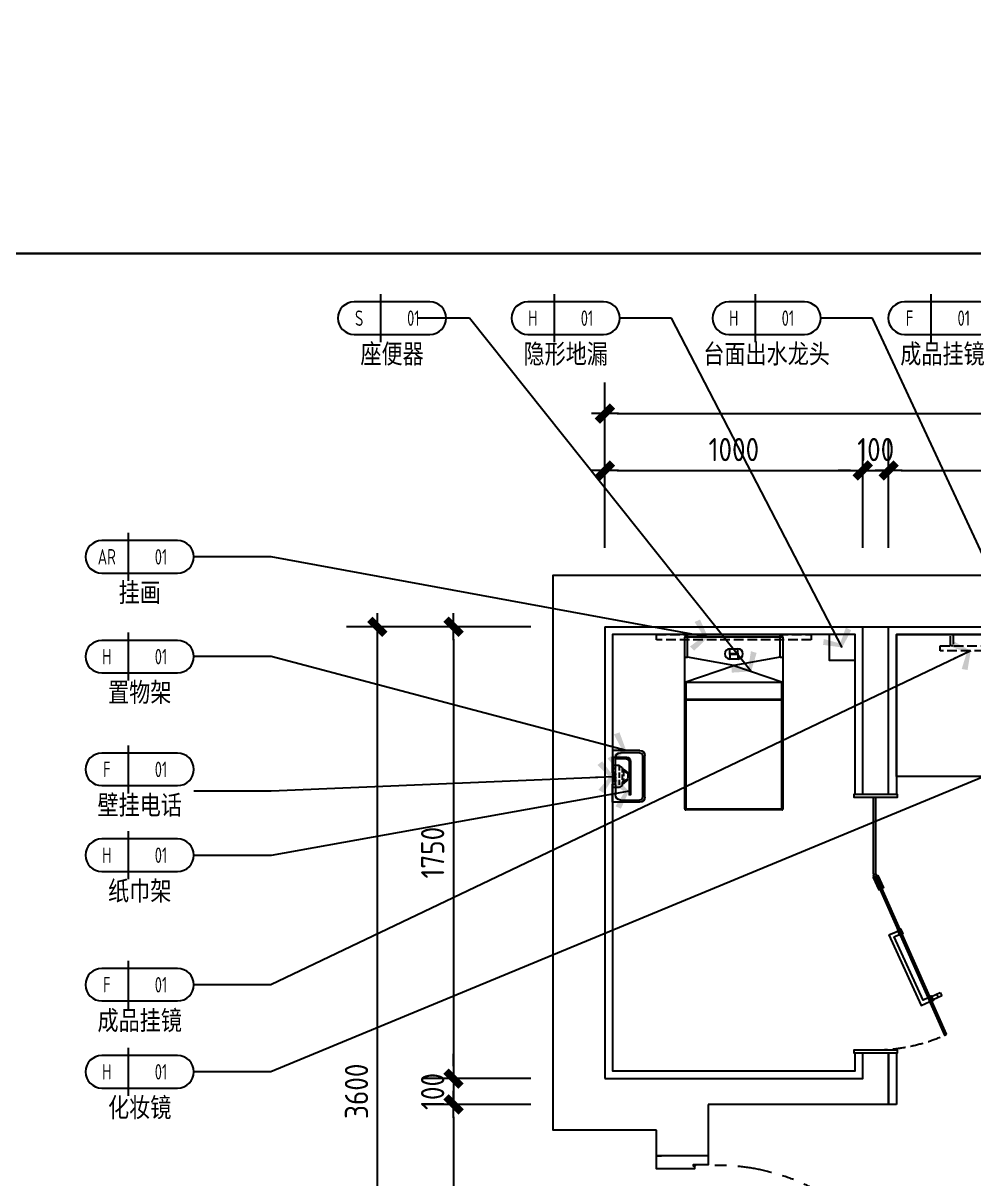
# Model space of a CAD drawing. Extents: x 220391 to 385981, y 332279 to 483868.
# Drawn here: x 255798 to 259484, y 448288 to 452768 of the extents above; entities that cross this region are included whole.
import ezdxf
from ezdxf.enums import TextEntityAlignment as Align

# ---------------------------------------------------------------- set-up
doc = ezdxf.new("R2010")
doc.units = 0
doc.header["$MEASUREMENT"] = 0
for name, pattern in [('DASH', [0.35, 0.25, -0.1]), ('DOM-虚线', [0.35, 0.25, -0.1]), ('DOM-门开启线', [0.666666, 0.333333, -0.111111, 0.111111, -0.111111]), ('家具平面底图$0$DOM-虚线', [0.35, 0.25, -0.1])]:
    doc.linetypes.add(name, pattern=pattern)
for name, color, linetype in [('0-索引文字', 50, 'Continuous'), ('A-门(0.18)-DOM', 60, 'Continuous'), ('A-门套(0.18)-DOM', 60, 'Continuous'), ('F-洁具-DOM', 1, 'Continuous'), ('墙体', 4, 'Continuous')]:
    doc.layers.add(name, color=color, linetype=linetype)
doc.styles.add('DOM-romans.shx', font='dim.shx')
doc.styles.add('st', font='', dxfattribs={"width": 0.7})
doc.styles.get('st').set_extended_font_data('SimSun')
doc.dimstyles.new('DOM_DIM_1 80', dxfattribs={"dimscale": 60, "dimtxt": 1.5, "dimasz": 0.8, "dimexe": 2, "dimexo": 1.5, "dimgap": 0.6, "dimtad": 1, "dimdec": 0, "dimrnd": 5, "dimzin": 12, "dimdsep": 46, "dimtxsty": 'DOM-romans.shx', "dimblk": 'DOM_Dimension_Tick', "dimcen": 0.125, "dimclrd": 44, "dimclre": 44, "dimclrt": 50, "dimadec": 0, "dimazin": 0, "dimtfac": 1, "dimtdec": 0, "dimtix": 1, "dimtmove": 2, "dimatfit": 3, "dimldrblk": 'DOM_Leader_Arrow', "dimfxl": 0, "dimtvp": 1, "dimtolj": 1, "dimtzin": 0, "dimarcsym": 0})

# ---------------------------------------------------------------- blocks, each defined once
blk = doc.blocks.new('ehrhhh')
at = {"color": 0}
blk.add_lwpolyline([(292356.6, 474869.8), (315961.1, 474869.8), (315961.1, 466871.5), (292356.6, 466871.5)], close=True, dxfattribs=at)
blk = doc.blocks.new('家具平面底图$0$A$C591D7FFC')
at = {"linetype": '家具平面底图$0$DOM-虚线', "ltscale": 150}
blk.add_lwpolyline([(300, -20), (-300, -20), (-300, 0), (300, 0)], close=True, dxfattribs=at)
blk = doc.blocks.new('家具平面底图$0$A$C619B377B')
at = {"linetype": 'Continuous'}
for p, q in [((-180, 0), (180, 0)), ((-190, -185.2), (-190, -10)), ((190, -10), (190, -185.2)), ((-189.5, -186.2), (-190, -185.2)), ((-189.5, -676), (-189.5, -186.1)), ((-184.5, -185.2), (184.5, -185.2)), ((189.5, -186.2), (190, -185.2)), ((189.5, -186.1), (189.5, -676)), ((189.5, -254), (-189.5, -254)), ((185.5, -680), (-185.5, -680))]:
    blk.add_line(p, q, dxfattribs=at)
at = {"color": 8, "linetype": 'Continuous'}
for p, q in [((-180, -88.3), (-180, 0)), ((180, -88.3), (180, 0)), ((190, -10), (-190, -10)), ((0, -120), (-180, -88.3)), ((-15, -55), (15, -55)), ((-15, -73), (-15, -55)), ((-15, -73), (15, -73)), ((15, -77), (-15, -77)), ((-15, -77), (-15, -95)), ((180, -88.3), (0, -120)), ((15, -73), (15, -55)), ((15, -77), (15, -95)), ((-190, -185.2), (0, -120)), ((15, -95), (-15, -95)), ((0, -120), (190, -185.2)), ((-184.5, -250), (-184.5, -185.2)), ((184.5, -185.2), (184.5, -250)), ((-185.5, -250), (185.5, -250)), ((-185.5, -680), (-185.5, -250)), ((185.5, -680), (185.5, -250)), ((-189.5, -285), (-190, -285)), ((-190, -675), (-190, -285)), ((190, -285), (189.5, -285)), ((190, -285), (190, -675)), ((-190, -675), (-189.5, -675)), ((-189.5, -676), (189.5, -676)), ((-188.7, -679.1), (-188.4, -678.8)), ((188.4, -678.8), (188.7, -679.1)), ((189.9, -675), (190, -675))]:
    blk.add_line(p, q, dxfattribs=at)
at = {"linetype": 'Continuous'}
for centre, radius, start, end in [((-180, -10), 10, 90, 180), ((-185.5, -676), 4, 180, 270), ((185.5, -676), 4, 270, 0)]:
    blk.add_arc(centre, radius, start, end, dxfattribs=at)
at = {"color": 8, "linetype": 'Continuous'}
for centre, radius, start, end in [((180, -10), 10, 0, 90), ((-15, -75), 20, 90, 270), ((-15, -75), 2, 90, 270), ((15, -75), 20, 270, 90), ((15, -75), 2, 270, 90), ((-185.5, -254), 4, 90, 180), ((185.5, -254), 4, 0, 90), ((-185, -285), 5, 155.1791, 180), ((185, -285), 5, 0, 24.7583), ((-185, -675), 5, 180, 217.3553), ((-175, -674.8), 14.5, 191.2565, 193.3174), ((-175.6, -674.9), 13.9, 193.3081, 196.9705), ((-186.9, -676.4), 3.26, 232.0237, 236.5582), ((-183.6, -663.5), 16.5, 252.0625, 255.3707), ((-183.5, -662.9), 17.1, 255.3597, 256.5632), ((183.5, -662.9), 17.1, 283.4368, 284.6403), ((183.6, -663.5), 16.5, 284.6293, 287.9375), ((186.9, -676.4), 3.26, 303.4418, 307.9763), ((175.6, -674.9), 13.9, 343.0295, 346.6919), ((185, -675), 5, 322.6233, 0), ((175, -674.8), 14.5, 346.6826, 348.7435)]:
    blk.add_arc(centre, radius, start, end, dxfattribs=at)
at = {"color": 8, "linetype": 'Continuous', "extrusion": (0, 0, -1)}
for centre, major_axis, start_param, end_param in [((-180, -90.9), (9.99, -1.89), 3.092725, 4.663521), ((180, -90.9), (9.99, 1.89), -1.521928, 0.048868)]:
    blk.add_ellipse(centre, major_axis=major_axis, ratio=0.25825, start_param=start_param, end_param=end_param, dxfattribs=at)
at = {"linetype": 'Continuous', "extrusion": (0, 0, -1)}
for centre, start_param, end_param in [((-184.5, -186.1), 3.145147, 4.712389), ((184.5, -186.1), 4.712389, 6.279631)]:
    blk.add_ellipse(centre, major_axis=(5, 0), ratio=0.176327, start_param=start_param, end_param=end_param, dxfattribs=at)
at = {"layer": 'F-洁具-DOM'}
blk.add_blockref('家具平面底图$0$A$C591D7FFC', (0, 0), dxfattribs=at)
blk = doc.blocks.new('家具平面底图$0$dfsggag')
at = {"color": 8, "linetype": '家具平面底图$0$DOM-虚线', "ltscale": 80}
for p, q in [((-27, 43.6), (-12.7, 59.3)), ((-11.1, 59.3), (-20.4, 42.7)), ((-12.7, 59.3), (12.7, 59.3)), ((11.1, 59.3), (20.4, 42.7)), ((27, 43.6), (12.7, 59.3)), ((-34.9, 36.8), (-42.9, 25.1)), ((-42.9, 25.1), (-42.9, 0)), ((-42.9, 25.1), (42.9, 25.1)), ((-42.9, 0), (42.9, 0)), ((-34.9, 36.8), (34.9, 36.8)), ((-27, 43.6), (-20.4, 42.7)), ((-27, 43.6), (-27, 36.8)), ((-20.4, 42.7), (20.4, 42.7)), ((-20.4, 42.7), (-20.4, 36.8)), ((27, 43.6), (20.4, 42.7)), ((20.4, 42.7), (20.4, 36.8)), ((27, 43.6), (27, 36.8)), ((34.9, 36.8), (42.9, 25.1)), ((42.9, 25.1), (42.9, 0))]:
    blk.add_line(p, q, dxfattribs=at)
for points in [[(-11.3, 11.2), (-4.7, 11.2), (-4.7, 5.1), (-11.3, 5.1)], [(1.2, 11.2), (7.8, 11.2), (7.8, 5.1), (1.2, 5.1)], [(13.6, 11.2), (20.2, 11.2), (20.2, 5.1), (13.6, 5.1)]]:
    blk.add_lwpolyline(points, close=True, dxfattribs=at)
blk = doc.blocks.new('家具平面底图$0$A$C08F94FB0')
at = {"linetype": 'Continuous'}
for p, q in [((-100.5, 0), (-30.5, 0)), ((-100.5, -105), (-100.5, 0)), ((-30.5, 0), (-30.5, -7)), ((100.5, 0), (30.5, 0)), ((100.5, -105), (100.5, 0)), ((-0.5, -125), (-80.5, -125)), ((80.5, -125), (-0.5, -125))]:
    blk.add_line(p, q, dxfattribs=at)
at = {"color": 8, "linetype": 'Continuous'}
for p, q in [((-30.5, 0), (30.5, 0)), ((-91.5, -105), (-91.5, -31)), ((-0.5, -11), (-71.5, -11)), ((34.5, -11), (-36.3, -11)), ((30.5, 0), (30.5, -7)), ((34.5, -11), (71.5, -11)), ((91.5, -31), (91.5, -105)), ((-80.5, -116), (-0.5, -116)), ((-0.5, -116), (80.5, -116))]:
    blk.add_line(p, q, dxfattribs=at)
at = {"color": 8}
for p, q in [((-72.1, -116), (-72.1, -125)), ((73.5, -116), (73.5, -125))]:
    blk.add_line(p, q, dxfattribs=at)
at = {"color": 8, "linetype": 'Continuous'}
for centre, radius, start, end in [((-71.5, -31), 20, 90, 180), ((34.5, -7), 4, 180, 270), ((71.5, -31), 20, 0, 90), ((-80.5, -105), 11, 180, 270), ((80.5, -105), 11, 270, 0)]:
    blk.add_arc(centre, radius, start, end, dxfattribs=at)
at = {"linetype": 'Continuous'}
for centre, radius, start, end in [((-34.5, -7), 4, 270, 0), ((-80.5, -105), 20, 180, 270), ((80.5, -105), 20, 270, 0)]:
    blk.add_arc(centre, radius, start, end, dxfattribs=at)
blk = doc.blocks.new('家具平面底图$0$A$C2B4824DF')
for p, q in [((63.5, -57), (63.5, 72.7)), ((69.2, 73), (63.8, 73)), ((69.5, -57), (69.5, 72.7)), ((0, -13.5), (0, -72.5)), ((9.5, -13), (0.5, -13)), ((10, -73), (10, -13.5)), ((0.5, -73), (9.5, -73)), ((53.5, -67), (10, -67)), ((10, -73), (53.5, -73))]:
    blk.add_line(p, q)
at = {"color": 250}
for p, q in [((69.5, 69), (63.5, 69)), ((69.5, 66.2), (63.5, 66.2)), ((69.5, 62.1), (63.5, 62.1)), ((63.8, -57), (63.8, 73)), ((63.8, 65.9), (69.2, 65.9)), ((69.2, 64.9), (63.8, 64.9)), ((69.2, -57), (69.2, 73)), ((10, -13.5), (0, -13.5)), ((0.5, -73), (0.5, -13)), ((9.5, -73), (9.5, -13)), ((10, -72.5), (0, -72.5)), ((53.5, -67.3), (10, -67.3)), ((10, -72.7), (53.5, -72.7)), ((53.5, -67.3), (53.5, -67)), ((53.5, -72.7), (53.5, -73)), ((69.5, -47.1), (63.5, -47.1)), ((69.5, -51.2), (63.5, -51.2)), ((63.8, -57), (63.5, -57)), ((69.2, -49.9), (63.8, -49.9)), ((69.2, -50.9), (63.8, -50.9)), ((69.2, -57), (69.5, -57))]:
    blk.add_line(p, q, dxfattribs=at)
for centre, radius, start, end in [((63.8, 72.7), 0.3, 90, 180), ((69.2, 72.7), 0.3, 0, 90), ((0.5, -13.5), 0.5, 90, 180), ((9.5, -13.5), 0.5, 0, 90), ((0.5, -72.5), 0.5, 180, 270), ((9.5, -72.5), 0.5, 270, 342.3099), ((53.5, -57), 16, 270, 0), ((53.5, -57), 10, 270, 0)]:
    blk.add_arc(centre, radius, start, end)
for radius in [15.7, 10.3]:
    blk.add_arc((53.5, -57), radius, 270, 0, dxfattribs=at)
for points, start_tangent, end_tangent in [([(63.5, 66.2), (63.5, 66.1), (63.6, 66), (63.7, 65.9), (63.8, 65.9)], (0, -1), (1, 0)), ([(63.5, 65.2), (63.5, 65.1), (63.6, 65), (63.7, 64.9), (63.8, 64.9)], (0, -1), (1, 0)), ([(69.2, 65.9), (69.3, 65.9), (69.4, 66), (69.5, 66.1), (69.5, 66.2)], (1, 0), (0, 1)), ([(69.5, 65.2), (69.5, 65.1), (69.4, 65), (69.3, 64.9), (69.2, 64.9)], (0, -1), (-1, 0)), ([(63.5, -50.2), (63.5, -50.1), (63.6, -50), (63.7, -49.9), (63.8, -49.9)], (0, 1), (1, 0)), ([(63.8, -50.9), (63.7, -50.9), (63.6, -51), (63.5, -51.1), (63.5, -51.2)], (-1, 0), (0, -1)), ([(69.5, -50.2), (69.5, -50.1), (69.4, -50), (69.3, -49.9), (69.2, -49.9)], (0, 1), (-1, 0)), ([(69.5, -51.2), (69.5, -51.1), (69.4, -51), (69.3, -50.9), (69.2, -50.9)], (0, 1), (-1, 0))]:
    blk.add_spline(points, degree=3, dxfattribs=dict(at, start_tangent=start_tangent, end_tangent=end_tangent))
blk = doc.blocks.new('dfsgag')
at = {"layer": 'F-洁具-DOM', "color": 8, "linetype": 'DOM-虚线', "ltscale": 150}
blk.add_line((-350, 0), (350, 0), dxfattribs=at)
for points in [[(-360, 0), (-350, 0), (-350, -43.5), (-360, -43.5)], [(360, 0), (350, 0), (350, -43.5), (360, -43.5)], [(-400, -43.5), (-400, -63.5), (400, -63.5), (400, -43.5)]]:
    blk.add_lwpolyline(points, close=True, dxfattribs=at)
blk = doc.blocks.new('A$C63b4bbc5')
at = {"color": 1}
for p, q in [((-8, 682), (-8, 981.5)), ((-8, 981.5), (0, 981.5)), ((0, 682), (0, 981.5)), ((-8, 682), (-7, 681)), ((-1, 681), (-7, 681)), ((0, 682), (-1, 681))]:
    blk.add_line(p, q, dxfattribs=at)
at = {"color": 8}
for p, q in [((216, 208.6), (249.7, 224)), ((255.9, 210.3), (222.2, 195)), ((236, 217.8), (242.3, 204.1)), ((249.7, 224), (255.9, 210.3))]:
    blk.add_line(p, q, dxfattribs=at)
for points in [[(16.4, 623.8), (-6.4, 673.9), (-8.3, 673.1), (-9.7, 669.1), (11.8, 621.8)], [(-4.4, 669.3), (-8.5, 678.4), (0.6, 682.6), (4.7, 673.5)], [(25.5, 628), (2.7, 678), (4.5, 678.9), (8.5, 677.4), (30, 630.1)]]:
    blk.add_lwpolyline(points, close=True, dxfattribs=at)
at = {"color": 1}
blk.add_lwpolyline([(-2.5, 670.2), (-3, 668.8), (266.6, 58.7), (267.9, 58.2), (273.3, 60.7), (273.8, 62), (4.2, 672.2), (2.9, 672.6)], close=True, dxfattribs=at)
at = {"color": 8}
for points in [[(51.4, 446.8), (85.1, 462.1)], [(203.3, 202.8), (183.3, 193.7), (71.3, 439.4), (91.3, 448.5)], [(94, 449.7), (87.8, 463.4), (86.5, 466.1), (83.8, 464.9), (85.1, 462.1)], [(85.1, 462.1), (92.5, 445.8), (95.3, 447), (94, 449.7)], [(101.3, 453.1), (95.1, 466.7), (93.8, 469.4), (96.6, 470.7), (97.8, 467.9)], [(97.8, 467.9), (105.3, 451.6), (102.5, 450.3), (101.3, 453.1)], [(51.4, 446.8), (175.8, 173.8), (209.5, 189.2)], [(212.2, 190.4), (206, 204.1), (204.8, 206.8), (202, 205.5), (203.3, 202.8)], [(203.3, 202.8), (210.7, 186.4), (213.5, 187.7), (212.2, 190.4)], [(219.5, 193.7), (213.3, 207.4), (212, 210.1), (214.8, 211.4), (216, 208.6)], [(216, 208.6), (223.5, 192.2), (220.8, 191), (219.5, 193.7)]]:
    blk.add_lwpolyline(points, dxfattribs=at)
at = {"color": 8, "linetype": 'DASH', "ltscale": 200}
blk.add_arc((-4.7, 678.5), 677.5, 270.062, 293.979, dxfattribs=at)
blk = doc.blocks.new('A$Ce5e56844')
at = {"layer": 'A-门(0.18)-DOM'}
h = blk.add_hatch(dxfattribs=at)
h.set_pattern_fill('ANSI37', color=250, scale=8.333333, angle=270, style=0)
h.set_pattern_definition([(315, (42530.9236, 241286.5118), (0.7365695637, 0.7365695637), []), (45, (42530.9236, 241286.5118), (-0.7365695637, 0.7365695637), [])])
edge = h.paths.add_edge_path()
edge.add_line((-53.6, 863.9), (-54.5, 863.9))
edge.add_line((-54.5, 863.9), (-53.6, 864.8))
edge.add_arc((-53.8, 865), 0.208, 315, 495)
edge.add_line((-53.9, 865.1), (-55.1, 863.9))
edge.add_line((-55.1, 863.9), (-55.8, 863.9))
edge.add_line((-55.8, 863.9), (-54.9, 864.8))
edge.add_arc((-55, 865), 0.208, 315, 495)
edge.add_line((-55.2, 865.1), (-56.4, 863.9))
edge.add_line((-56.4, 863.9), (-57, 863.9))
edge.add_line((-57, 863.9), (-56.1, 864.8))
edge.add_arc((-56.3, 865), 0.208, 315, 495)
edge.add_line((-56.4, 865.1), (-57.6, 863.9))
edge.add_line((-57.6, 863.9), (-57.8, 863.9))
edge.add_line((-57.8, 863.9), (-57.8, 863.1))
edge.add_line((-57.8, 863.1), (-57.6, 863.1))
edge.add_line((-57.6, 863.1), (-56.4, 861.9))
edge.add_arc((-56.3, 862.1), 0.208, 225, 302.0278)
edge.add_arc((-56.3, 862.1), 0.208, 302.0278, 374.0362)
edge.add_arc((-56.3, 862.1), 0.208, 374.0362, 405)
edge.add_line((-56.1, 862.2), (-57, 863.1))
edge.add_line((-57, 863.1), (-56.4, 863.1))
edge.add_line((-56.4, 863.1), (-55.2, 861.9))
edge.add_arc((-55, 862.1), 0.208, 225, 302.0278)
edge.add_arc((-55, 862.1), 0.208, 302.0278, 374.0362)
edge.add_arc((-55, 862.1), 0.208, 374.0362, 405)
edge.add_line((-54.9, 862.2), (-55.8, 863.1))
edge.add_line((-55.8, 863.1), (-55.1, 863.1))
edge.add_line((-55.1, 863.1), (-53.9, 861.9))
edge.add_arc((-53.8, 862.1), 0.208, 225, 302.0278)
edge.add_arc((-53.8, 862.1), 0.208, 302.0278, 374.0362)
edge.add_arc((-53.8, 862.1), 0.208, 374.0362, 405)
edge.add_line((-53.6, 862.2), (-54.5, 863.1))
edge.add_line((-54.5, 863.1), (-53.6, 863.1))
edge.add_arc((-51.1, 863.5), 2.5, 189.5941, 530.4059)
edge = h.paths.add_edge_path(flags=16)
edge.add_arc((-51.1, 863.5), 1.67, 90, 450)
h = blk.add_hatch(dxfattribs=at)
h.set_pattern_fill('ANSI37', color=250, scale=8.333333, angle=270, style=0)
h.set_pattern_definition([(315, (42530.7728, 241336.4895), (0.7365695637, 0.7365695637), []), (45, (42530.7728, 241336.4895), (-0.7365695637, 0.7365695637), [])])
edge = h.paths.add_edge_path()
edge.add_line((-53.8, 36.1), (-54.7, 36.1))
edge.add_line((-54.7, 36.1), (-53.8, 35.2))
edge.add_arc((-53.9, 35.1), 0.208, -135, 45, ccw=False)
edge.add_line((-54.1, 34.9), (-55.3, 36.1))
edge.add_line((-55.3, 36.1), (-55.9, 36.1))
edge.add_line((-55.9, 36.1), (-55, 35.2))
edge.add_arc((-55.2, 35.1), 0.208, -135, 45, ccw=False)
edge.add_line((-55.3, 34.9), (-56.5, 36.1))
edge.add_line((-56.5, 36.1), (-57.2, 36.1))
edge.add_line((-57.2, 36.1), (-56.3, 35.2))
edge.add_arc((-56.4, 35.1), 0.208, -135, 45, ccw=False)
edge.add_line((-56.6, 34.9), (-57.8, 36.1))
edge.add_line((-57.8, 36.1), (-58, 36.1))
edge.add_line((-58, 36.1), (-58, 36.9))
edge.add_line((-58, 36.9), (-57.8, 36.9))
edge.add_line((-57.8, 36.9), (-56.6, 38.1))
edge.add_arc((-56.4, 37.9), 0.208, 57.9722, 135, ccw=False)
edge.add_arc((-56.4, 37.9), 0.208, -14.0362, 57.9722, ccw=False)
edge.add_arc((-56.4, 37.9), 0.208, -45, -14.0362, ccw=False)
edge.add_line((-56.3, 37.8), (-57.2, 36.9))
edge.add_line((-57.2, 36.9), (-56.5, 36.9))
edge.add_line((-56.5, 36.9), (-55.3, 38.1))
edge.add_arc((-55.2, 37.9), 0.208, 57.9722, 135, ccw=False)
edge.add_arc((-55.2, 37.9), 0.208, -14.0362, 57.9722, ccw=False)
edge.add_arc((-55.2, 37.9), 0.208, -45, -14.0362, ccw=False)
edge.add_line((-55, 37.8), (-55.9, 36.9))
edge.add_line((-55.9, 36.9), (-55.3, 36.9))
edge.add_line((-55.3, 36.9), (-54.1, 38.1))
edge.add_arc((-53.9, 37.9), 0.208, 57.9722, 135, ccw=False)
edge.add_arc((-53.9, 37.9), 0.208, -14.0362, 57.9722, ccw=False)
edge.add_arc((-53.9, 37.9), 0.208, -45, -14.0362, ccw=False)
edge.add_line((-53.8, 37.8), (-54.7, 36.9))
edge.add_line((-54.7, 36.9), (-53.8, 36.9))
edge.add_arc((-51.3, 36.5), 2.5, -170.4059, 170.4059, ccw=False)
edge = h.paths.add_edge_path(flags=16)
edge.add_arc((-51.3, 36.5), 1.67, -90, 270, ccw=False)
at = {"layer": 'A-门(0.18)-DOM', "color": 250}
for p, q in [((-57.8, 863.9), (-57.8, 863.1)), ((-57.6, 863.9), (-57.8, 863.9)), ((-57.6, 863.1), (-57.8, 863.1)), ((-57.6, 863.9), (-56.4, 865.1)), ((-57.6, 863.1), (-56.4, 861.9)), ((-57, 863.9), (-56.1, 864.8)), ((-56.4, 863.9), (-57, 863.9)), ((-57, 863.1), (-56.1, 862.2)), ((-56.4, 863.1), (-57, 863.1)), ((-56.4, 863.9), (-55.2, 865.1)), ((-56.4, 863.1), (-55.2, 861.9)), ((-55.8, 863.9), (-54.9, 864.8)), ((-55.1, 863.9), (-55.8, 863.9)), ((-55.8, 863.1), (-54.9, 862.2)), ((-55.1, 863.1), (-55.8, 863.1)), ((-55.1, 863.9), (-53.9, 865.1)), ((-55.1, 863.1), (-53.9, 861.9)), ((-54.5, 863.9), (-53.6, 864.8)), ((-53.6, 863.9, 0), (-54.5, 863.9)), ((-53.6, 863.1, 0), (-54.5, 863.1)), ((-54.5, 863.1), (-53.6, 862.2)), ((6.5, 45.5, 0), (6.5, 27.5, 0)), ((8, 82.5), (8, 42.3)), ((10, 82.5), (8, 82.5)), ((10, 77.5), (8, 76.5)), ((10, 71.5), (8, 72.5)), ((10, 65.4), (8, 64.4)), ((10, 59.4), (8, 60.4)), ((10, 82.5), (10, 41.4)), ((-58, 36.1), (-58, 36.9)), ((-57.8, 36.9), (-58, 36.9)), ((-57.8, 36.1), (-58, 36.1)), ((-57.8, 36.9), (-56.6, 38.1)), ((-57.8, 36.1), (-56.6, 34.9)), ((-57.2, 36.9), (-56.3, 37.8)), ((-56.5, 36.9), (-57.2, 36.9)), ((-57.2, 36.1), (-56.3, 35.2)), ((-56.5, 36.1), (-57.2, 36.1)), ((-56.5, 36.9), (-55.3, 38.1)), ((-56.5, 36.1), (-55.3, 34.9)), ((-55.9, 36.9), (-55, 37.8)), ((-55.3, 36.9), (-55.9, 36.9)), ((-55.3, 36.1), (-55.9, 36.1)), ((-55.9, 36.1), (-55, 35.2)), ((-55.3, 36.9), (-54.1, 38.1)), ((-55.3, 36.1), (-54.1, 34.9)), ((-54.7, 36.9), (-53.8, 37.8)), ((-53.8, 36.9, 0), (-54.7, 36.9)), ((-53.8, 36.1, 0), (-54.7, 36.1)), ((-54.7, 36.1), (-53.8, 35.2)), ((-39.5, 35), (0.7, 35)), ((-39.5, 35), (-39.5, 33)), ((-39.5, 33), (1.6, 33)), ((-34.5, 33), (-33.5, 35)), ((-28.5, 33), (-29.5, 35)), ((-22.4, 33), (-21.4, 35)), ((-16.4, 33), (-17.4, 35)), ((15.5, 36.5, 0), (-2.5, 36.5, 0)), ((0, 33), (0, 35)), ((8, 43), (10, 43))]:
    blk.add_line(p, q, dxfattribs=at)
at = {"layer": 'A-门(0.18)-DOM', "color": 8, "linetype": 'DASH', "lineweight": 9, "ltscale": 200}
for p, q in [((665.4, 135.4), (665.4, 150.2)), ((665.4, 150.2), (751.6, 150.2)), ((665.4, 135.4), (736.9, 135.4)), ((761.6, 140.2), (761.6, 135.4)), ((761.6, 140.2), (761.6, 106.6)), ((746.9, 106.6), (746.9, 125.4)), ((761.6, 106.6), (746.9, 106.6)), ((665.4, 0.6), (665.4, -14.2)), ((665.4, 0.6), (736.9, 0.6)), ((761.6, 29.4), (746.9, 29.4)), ((746.9, 29.4), (746.9, 10.6)), ((761.6, -4.2), (761.6, 29.4)), ((761.6, -4.2), (761.6, 0.6)), ((665.4, -14.2), (751.6, -14.2))]:
    blk.add_line(p, q, dxfattribs=at)
at = {"layer": 'A-门(0.18)-DOM', "color": 8, "linetype": 'DASH', "lineweight": 9, "ltscale": 100}
for p, q in [((433, 94.2), (435.8, 96.4)), ((433, 94.2), (433, 93)), ((433, 94.2), (457, 94.2)), ((433, 93), (457, 93)), ((435.8, 96.4), (454.2, 96.4)), ((435.8, 88.9), (435.8, 93)), ((454.2, 96.4), (457, 94.2)), ((454.2, 88.9), (454.2, 93)), ((457, 94.2), (457, 93)), ((435.8, 88.9), (454.2, 88.9)), ((435.8, 81), (435.8, 43)), ((435.8, 81), (454.2, 81)), ((439, 88.9), (439, 81)), ((451, 88.9), (451, 81)), ((454.2, 81), (454.2, 43)), ((433, 43), (457, 43)), ((433, 40.6), (433, 43)), ((433, 40.6), (457, 40.6)), ((457, 40.6), (457, 43))]:
    blk.add_line(p, q, dxfattribs=at)
at = {"layer": 'A-门(0.18)-DOM', "color": 1}
blk.add_lwpolyline([(837, 43), (8, 43), (8, 93), (837, 93)], close=True, dxfattribs=at)
at = {"layer": 'A-门(0.18)-DOM', "color": 8, "linetype": 'DASH', "lineweight": 9, "ltscale": 200}
for points in [[(785, 93), (725, 93), (725, 103), (785, 103)], [(771.2, 103), (736.8, 103), (736.8, 106.6), (771.2, 106.6)], [(785, 43), (725, 43), (725, 33), (785, 33)], [(771.2, 33), (736.8, 33), (736.8, 29.4), (771.2, 29.4)]]:
    blk.add_lwpolyline(points, close=True, dxfattribs=at)
at = {"layer": 'A-门(0.18)-DOM', "color": 250}
for centre, radius in [((-51.1, 863.5, 0), 1.67), ((-51.3, 36.5, 0), 1.67), ((6.5, 36.5), 6), ((6.5, 36.5), 5)]:
    blk.add_circle(centre, radius, dxfattribs=at)
for centre, radius, start, end in [((-56.3, 865), 0.208, 315, 135), ((-56.3, 862.1), 0.208, 225, 45), ((-55, 865), 0.208, 315, 135), ((-55, 862.1), 0.208, 225, 45), ((-53.8, 865), 0.208, 315, 135), ((-53.8, 862.1), 0.208, 225, 45), ((-51.1, 863.5, 0), 2.5, 189.5941, 170.4059), ((-56.4, 37.9), 0.208, 315, 135), ((-56.4, 35.1), 0.208, 225, 45), ((-55.2, 37.9), 0.208, 315, 135), ((-55.2, 35.1), 0.208, 225, 45), ((-53.9, 37.9), 0.208, 315, 135), ((-53.9, 35.1), 0.208, 225, 45), ((-51.3, 36.5, 0), 2.5, 189.5941, 170.4059)]:
    blk.add_arc(centre, radius, start, end, dxfattribs=at)
at = {"layer": 'A-门(0.18)-DOM', "color": 250, "linetype": 'DOM-门开启线', "ltscale": 400}
blk.add_arc((40.8, 66.5, 0), 796.6, 358.3103, 92.9233, dxfattribs=at)
at = {"layer": 'A-门(0.18)-DOM', "color": 8, "linetype": 'DASH', "lineweight": 9, "ltscale": 200}
for centre, start, end in [((736.9, 125.4), 0, 90), ((751.6, 140.2), 0, 90), ((736.9, 10.6), 270, 0), ((751.6, -4.2), 270, 0)]:
    blk.add_arc(centre, 10, start, end, dxfattribs=at)
at = {"layer": 'A-门套(0.18)-DOM', "color": 1}
for points in [[(0.2, 900), (0.2, 865), (-57.8, 865), (-57.8, 865), (-57.8, 865), (-57.8, 862), (-52.8, 862), (-52.8, 850), (-199.8, 850), (-199.8, 900), (-179.8, 900)], [(0, 0), (0, 35), (-58, 35), (-58, 35), (-58, 35), (-58, 38), (-53, 38), (-53, 50), (-200, 50), (-200, 0), (-180, 0)]]:
    blk.add_lwpolyline(points, dxfattribs=at)
blk = doc.blocks.new('DOM_Dimension_Tick')
at = {"color": 0, "linetype": 'ByBlock'}
for p, q in [((-1.091, 0), (0, 0)), ((0, 0), (1.091, 0))]:
    blk.add_line(p, q, dxfattribs=at)
at = {"color": 0, "linetype": 'Continuous', "const_width": 0.608}
blk.add_lwpolyline([(-0.61, -0.61), (0.61, 0.61)], dxfattribs=at)
blk = doc.blocks.new('*D932')
at = {"color": 44, "lineweight": -2, "transparency": 16777216}
for p, q in [((258053.5, 450734.1), (258053.5, 451154.1)), ((259053.5, 450734.1), (259053.5, 451154.1)), ((258101.5, 451034.1), (259005.5, 451034.1))]:
    blk.add_line(p, q, dxfattribs=at)
at = {"layer": 'Defpoints', "color": 0, "transparency": 16777216}
for p in [(259053.5, 451034.1), (258053.5, 450428), (259053.5, 450428)]:
    blk.add_point(p, dxfattribs=at)
at = {"color": 44, "lineweight": -2, "transparency": 16777216, "xscale": 48, "yscale": 48, "zscale": 48, "rotation": 180}
blk.add_blockref('DOM_Dimension_Tick', (258053.5, 451034.1), dxfattribs=at)
at = {"color": 44, "lineweight": -2, "transparency": 16777216, "xscale": 48, "yscale": 48, "zscale": 48}
blk.add_blockref('DOM_Dimension_Tick', (259053.5, 451034.1), dxfattribs=at)
at = {"color": 50, "transparency": 16777216, "insert": (258553.5, 451115.1), "char_height": 90, "attachment_point": 5, "style": 'DOM-romans.shx'}
blk.add_mtext('\\A1;1000', dxfattribs=at)
blk = doc.blocks.new('DOM_Leader_Arrow')
at = {"color": 0, "linetype": 'ByBlock'}
blk.add_line((0, 0), (-1.5, 0), dxfattribs=at)
for points in [[(-1.288, 1.003), (-0.895, 1.278), (-0.36, 0), (0, 0)], [(-1.288, -1.003), (-0.895, -1.278), (-0.36, 0), (0, 0)]]:
    blk.add_solid(points, dxfattribs=at)
blk = doc.blocks.new('*D933')
at = {"color": 44, "lineweight": -2, "transparency": 16777216}
for p, q in [((259053.5, 450734.1), (259053.5, 451154.1)), ((259153.5, 450734.1), (259153.5, 451154.1)), ((259005.5, 451034.1), (258957.5, 451034.1)), ((259053.5, 451034.1), (259153.5, 451034.1)), ((259201.5, 451034.1), (259249.5, 451034.1))]:
    blk.add_line(p, q, dxfattribs=at)
at = {"layer": 'Defpoints', "color": 0, "transparency": 16777216}
for p in [(259153.5, 451034.1), (259053.5, 450428), (259153.5, 450428)]:
    blk.add_point(p, dxfattribs=at)
at = {"color": 44, "lineweight": -2, "transparency": 16777216, "xscale": 48, "yscale": 48, "zscale": 48}
blk.add_blockref('DOM_Dimension_Tick', (259053.5, 451034.1), dxfattribs=at)
at = {"color": 44, "lineweight": -2, "transparency": 16777216, "xscale": 48, "yscale": 48, "zscale": 48, "rotation": 180}
blk.add_blockref('DOM_Dimension_Tick', (259153.5, 451034.1), dxfattribs=at)
at = {"color": 50, "transparency": 16777216, "insert": (259103.5, 451115.1), "char_height": 90, "attachment_point": 5, "style": 'DOM-romans.shx'}
blk.add_mtext('\\A1;100', dxfattribs=at)
blk = doc.blocks.new('*D934')
at = {"color": 44, "lineweight": -2, "transparency": 16777216}
for p, q in [((259153.5, 450734.1), (259153.5, 451154.1)), ((260353.5, 450734.1), (260353.5, 451154.1)), ((259201.5, 451034.1), (260305.5, 451034.1))]:
    blk.add_line(p, q, dxfattribs=at)
at = {"layer": 'Defpoints', "color": 0, "transparency": 16777216}
for p in [(260353.5, 451034.1), (259153.5, 450428), (260353.5, 450428)]:
    blk.add_point(p, dxfattribs=at)
at = {"color": 44, "lineweight": -2, "transparency": 16777216, "xscale": 48, "yscale": 48, "zscale": 48, "rotation": 180}
blk.add_blockref('DOM_Dimension_Tick', (259153.5, 451034.1), dxfattribs=at)
at = {"color": 44, "lineweight": -2, "transparency": 16777216, "xscale": 48, "yscale": 48, "zscale": 48}
blk.add_blockref('DOM_Dimension_Tick', (260353.5, 451034.1), dxfattribs=at)
at = {"color": 50, "transparency": 16777216, "insert": (259753.5, 451115.1), "char_height": 90, "attachment_point": 5, "style": 'DOM-romans.shx'}
blk.add_mtext('\\A1;1200', dxfattribs=at)
blk = doc.blocks.new('*D931')
at = {"color": 44, "lineweight": -2, "transparency": 16777216}
for p, q in [((258053.5, 450954.9), (258053.5, 451374.9)), ((266203.5, 450954.9), (266203.5, 451374.9)), ((258101.5, 451254.9), (266155.5, 451254.9))]:
    blk.add_line(p, q, dxfattribs=at)
at = {"layer": 'Defpoints', "color": 0, "transparency": 16777216}
for p in [(266203.5, 451254.9), (258053.5, 450855.9), (266203.5, 450855.9)]:
    blk.add_point(p, dxfattribs=at)
at = {"color": 44, "lineweight": -2, "transparency": 16777216, "xscale": 48, "yscale": 48, "zscale": 48, "rotation": 180}
blk.add_blockref('DOM_Dimension_Tick', (258053.5, 451254.9), dxfattribs=at)
at = {"color": 44, "lineweight": -2, "transparency": 16777216, "xscale": 48, "yscale": 48, "zscale": 48}
blk.add_blockref('DOM_Dimension_Tick', (266203.5, 451254.9), dxfattribs=at)
at = {"color": 50, "transparency": 16777216, "insert": (262128.5, 451335.9), "char_height": 90, "attachment_point": 5, "style": 'DOM-romans.shx'}
blk.add_mtext('\\A1;8150', dxfattribs=at)
blk = doc.blocks.new('*D944')
at = {"color": 44, "lineweight": -2, "transparency": 16777216}
for p, q in [((257766.8, 450428), (257346.8, 450428)), ((257466.8, 450380), (257466.8, 448724.5)), ((257766.8, 448676.5), (257346.8, 448676.5))]:
    blk.add_line(p, q, dxfattribs=at)
at = {"layer": 'Defpoints', "color": 0, "transparency": 16777216}
for p in [(258053.5, 450428), (257466.8, 448676.5), (258053.5, 448676.5)]:
    blk.add_point(p, dxfattribs=at)
at = {"color": 44, "lineweight": -2, "transparency": 16777216, "xscale": 48, "yscale": 48, "zscale": 48}
for p, rotation in [((257466.8, 450428), 90), ((257466.8, 448676.5), 270)]:
    blk.add_blockref('DOM_Dimension_Tick', p, dxfattribs=dict(at, rotation=rotation))
at = {"color": 50, "transparency": 16777216, "insert": (257385.8, 449552.3), "char_height": 90, "attachment_point": 5, "rotation": 90, "style": 'DOM-romans.shx'}
blk.add_mtext('\\A1;1750', dxfattribs=at)
blk = doc.blocks.new('*D945')
at = {"color": 44, "lineweight": -2, "transparency": 16777216}
for p, q in [((257466.8, 448724.5), (257466.8, 448772.5)), ((257766.8, 448676.5), (257346.8, 448676.5)), ((257466.8, 448676.5), (257466.8, 448576.5)), ((257766.8, 448576.5), (257346.8, 448576.5)), ((257466.8, 448528.5), (257466.8, 448480.5))]:
    blk.add_line(p, q, dxfattribs=at)
at = {"layer": 'Defpoints', "color": 0, "transparency": 16777216}
for p in [(258053.5, 448676.5), (257466.8, 448576.5), (258453.5, 448576.5)]:
    blk.add_point(p, dxfattribs=at)
at = {"color": 44, "lineweight": -2, "transparency": 16777216, "xscale": 48, "yscale": 48, "zscale": 48}
for p, rotation in [((257466.8, 448676.5), 270), ((257466.8, 448576.5), 90)]:
    blk.add_blockref('DOM_Dimension_Tick', p, dxfattribs=dict(at, rotation=rotation))
at = {"color": 50, "transparency": 16777216, "insert": (257385.8, 448626.5), "char_height": 90, "attachment_point": 5, "rotation": 90, "style": 'DOM-romans.shx'}
blk.add_mtext('\\A1;100', dxfattribs=at)
blk = doc.blocks.new('*D946')
at = {"color": 44, "lineweight": -2, "transparency": 16777216}
for p, q in [((257766.8, 448576.5), (257346.8, 448576.5)), ((257466.8, 448528.5), (257466.8, 447424.5)), ((257766.8, 447376.5), (257346.8, 447376.5))]:
    blk.add_line(p, q, dxfattribs=at)
at = {"layer": 'Defpoints', "color": 0, "transparency": 16777216}
for p in [(258453.5, 448576.5), (257466.8, 447376.5), (258453.5, 447376.5)]:
    blk.add_point(p, dxfattribs=at)
at = {"color": 44, "lineweight": -2, "transparency": 16777216, "xscale": 48, "yscale": 48, "zscale": 48}
for p, rotation in [((257466.8, 448576.5), 90), ((257466.8, 447376.5), 270)]:
    blk.add_blockref('DOM_Dimension_Tick', p, dxfattribs=dict(at, rotation=rotation))
at = {"color": 50, "transparency": 16777216, "insert": (257385.8, 447976.5), "char_height": 90, "attachment_point": 5, "rotation": 90, "style": 'DOM-romans.shx'}
blk.add_mtext('\\A1;1200', dxfattribs=at)
blk = doc.blocks.new('*D928')
at = {"color": 44, "lineweight": -2, "transparency": 16777216}
for p, q in [((257471.5, 450428), (257051.5, 450428)), ((257171.5, 446874.5), (257171.5, 450380)), ((257471.5, 446826.5), (257051.5, 446826.5))]:
    blk.add_line(p, q, dxfattribs=at)
at = {"layer": 'Defpoints', "color": 0, "transparency": 16777216}
for p in [(257171.5, 450428), (257725.1, 450428), (257725.1, 446826.5)]:
    blk.add_point(p, dxfattribs=at)
at = {"color": 44, "lineweight": -2, "transparency": 16777216, "xscale": 48, "yscale": 48, "zscale": 48}
for p, rotation in [((257171.5, 450428), 90), ((257171.5, 446826.5), 270)]:
    blk.add_blockref('DOM_Dimension_Tick', p, dxfattribs=dict(at, rotation=rotation))
at = {"color": 50, "transparency": 16777216, "insert": (257090.5, 448627.3), "char_height": 90, "attachment_point": 5, "rotation": 90, "style": 'DOM-romans.shx'}
blk.add_mtext('\\A1;3600', dxfattribs=at)
blk = doc.blocks.new('*D929')
at = {"color": 44, "lineweight": -2, "transparency": 16777216}
for p, q in [((257853.5, 446063.7), (257853.5, 445643.7)), ((258453.5, 446063.7), (258453.5, 445643.7)), ((257901.5, 445763.7), (258405.5, 445763.7))]:
    blk.add_line(p, q, dxfattribs=at)
at = {"layer": 'Defpoints', "color": 0, "transparency": 16777216}
for p in [(257853.5, 448597.9), (258453.5, 448597.9), (258453.5, 445763.7)]:
    blk.add_point(p, dxfattribs=at)
at = {"color": 44, "lineweight": -2, "transparency": 16777216, "xscale": 48, "yscale": 48, "zscale": 48, "rotation": 180}
blk.add_blockref('DOM_Dimension_Tick', (257853.5, 445763.7), dxfattribs=at)
at = {"color": 44, "lineweight": -2, "transparency": 16777216, "xscale": 48, "yscale": 48, "zscale": 48}
blk.add_blockref('DOM_Dimension_Tick', (258453.5, 445763.7), dxfattribs=at)
at = {"color": 50, "transparency": 16777216, "insert": (258153.5, 445844.7), "char_height": 90, "attachment_point": 5, "style": 'DOM-romans.shx'}
blk.add_mtext('\\A1;600', dxfattribs=at)
blk = doc.blocks.new('*D924')
at = {"color": 44, "lineweight": -2, "transparency": 16777216}
for p, q in [((258453.5, 446063.7), (258453.5, 445643.7)), ((259153.5, 446063.7), (259153.5, 445643.7)), ((258501.5, 445763.7), (259105.5, 445763.7))]:
    blk.add_line(p, q, dxfattribs=at)
at = {"layer": 'Defpoints', "color": 0, "transparency": 16777216}
for p in [(258453.5, 448597.9), (259153.5, 447497.9), (259153.5, 445763.7)]:
    blk.add_point(p, dxfattribs=at)
at = {"color": 44, "lineweight": -2, "transparency": 16777216, "xscale": 48, "yscale": 48, "zscale": 48, "rotation": 180}
blk.add_blockref('DOM_Dimension_Tick', (258453.5, 445763.7), dxfattribs=at)
at = {"color": 44, "lineweight": -2, "transparency": 16777216, "xscale": 48, "yscale": 48, "zscale": 48}
blk.add_blockref('DOM_Dimension_Tick', (259153.5, 445763.7), dxfattribs=at)
at = {"color": 50, "transparency": 16777216, "insert": (258803.5, 445844.7), "char_height": 90, "attachment_point": 5, "style": 'DOM-romans.shx'}
blk.add_mtext('\\A1;700', dxfattribs=at)
blk = doc.blocks.new('DOM-立面家具标注符号-002')
blk.add_line((0, 3.1), (0, -3.1))
at = {"color": 150}
blk.add_lwpolyline([(-3.4, 2.1, 1), (-3.4, -2.1), (6.4, -2.1, 1), (6.4, 2.1)], format="xyb", close=True, dxfattribs=at)
at = {"style": 'st', "width": 0.8, "flags": 4}
blk.add_attdef('ITEM6', text='', height=2.5, dxfattribs=at).set_placement((-6, 0), align=Align.MIDDLE_RIGHT)
at = {"style": 'DOM-romans.shx', "width": 0.8}
for tag, flags, p in [('NUM1', 12, (-2.75, 0)), ('NUM2', 4, (4.25, 0)), ('NUM4', 4, (1.5, -4.6)), ('NUM5', 4, (1.5, -7.6))]:
    blk.add_attdef(tag, text='', height=2, dxfattribs=dict(at, flags=flags)).set_placement(p, align=Align.MIDDLE)
at = {"style": 'st', "width": 0.8, "flags": 4}
blk.add_attdef('NUM3', text='', height=2.5, dxfattribs=at).set_placement((9, 0), align=Align.MIDDLE_LEFT)
blk.add_attdef('NUM7', text='', height=2.5, dxfattribs=at).set_placement((1.5, -10.85), align=Align.MIDDLE_CENTER)
blk = doc.blocks.new('DOM-立面家具标注符号')
blk.add_line((0, 3.1), (0, -3.1))
at = {"color": 150}
blk.add_lwpolyline([(-3.4, 2.1, 1), (-3.4, -2.1), (6.4, -2.1, 1), (6.4, 2.1)], format="xyb", close=True, dxfattribs=at)
at = {"style": 'st', "width": 0.8, "flags": 4}
blk.add_attdef('ITEM5', text='', height=2.5, dxfattribs=at).set_placement((-6, 0), align=Align.MIDDLE_RIGHT)
at = {"style": 'DOM-romans.shx', "width": 0.8}
for tag, flags, p in [('NUM1', 12, (-2.75, 0)), ('NUM2', 4, (4.25, 0)), ('NUM4', 4, (1.5, -4.6))]:
    blk.add_attdef(tag, text='', height=2, dxfattribs=dict(at, flags=flags)).set_placement(p, align=Align.MIDDLE)
at = {"style": 'st', "width": 0.8, "flags": 4}
blk.add_attdef('NUM3', text='', height=2.5, dxfattribs=at).set_placement((9, 0), align=Align.MIDDLE_LEFT)
blk.add_attdef('NUM6', text='', height=2.5, dxfattribs=at).set_placement((1.5, -8.35), align=Align.MIDDLE_CENTER)

msp = doc.modelspace()

# ---------------------------------------------------------------- linework, layer by layer
at = {"color": 4}
for p, q in [((259053.5, 449778), (259053.5, 450428)), ((259153.5, 449778), (259153.5, 450428)), ((259153.5, 449778), (259053.5, 449778)), ((259153.5, 448676.5), (259153.5, 448576.5)), ((259153.5, 448576.5), (258453.5, 448576.5)), ((258453.5, 448576.5), (258453.5, 448376.5)), ((258253.5, 448376.5), (258253.5, 448476.5)), ((258453.5, 448376.5), (258253.5, 448376.5))]:
    msp.add_line(p, q, dxfattribs=at)
for points in [[(258253.5, 448476.5), (257853.5, 448476.5), (257853.5, 450628), (266403.5, 450628), (266403.5, 449429.5)], [(258053.5, 450428), (258053.5, 448676.5)], [(258053.5, 450428), (266203.5, 450428), (266203.5, 449429.5)], [(258053.5, 448676.5), (259053.5, 448676.5), (259053.5, 448776.5), (259153.5, 448776.5), (259153.5, 448676.5)]]:
    msp.add_lwpolyline(points, dxfattribs=at)
at = {"color": 3}
for points in [[(259023.5, 449778), (259023.5, 450398), (258083.5, 450398), (258083.5, 448706.5), (259023.5, 448706.5), (259023.5, 448776.5)], [(260323.5, 449778), (260323.5, 450398), (259183.5, 450398), (259183.5, 449778)]]:
    msp.add_lwpolyline(points, dxfattribs=at)
at = {"color": 1}
for points in [[(259023.5, 450298), (259023.5, 450398), (258923.5, 450398), (258923.5, 450298)], [(260323.5, 450398), (260323.5, 449848), (259183.5, 449848), (259183.5, 450398)], [(259153.5, 449768), (259188.5, 449768), (259188.5, 449778), (259018.5, 449778), (259018.5, 449768)], [(259153.5, 448776.5), (259188.5, 448776.5), (259188.5, 448786.5), (259018.5, 448786.5), (259018.5, 448776.5)]]:
    msp.add_lwpolyline(points, close=True, dxfattribs=at)
at = {"color": 3}
msp.add_lwpolyline([(259183.5, 448576.5), (259153.5, 448576.5), (259153.5, 448776.5), (259183.5, 448776.5)], close=True, dxfattribs=at)

# ---------------------------------------------------------------- block references
at = {"color": 4}
for name, p in [('ehrhhh', (-48360.7, -14996.6)), ('ehrhhh', (-48360.7, -22995)), ('A$C63b4bbc5', (259103.5, 448786.5))]:
    msp.add_blockref(name, p, dxfattribs=at)
at = {"layer": '0-索引文字'}
ref = msp.add_blockref('DOM-立面家具标注符号-002', (257183.4, 451624.6), dxfattribs=dict(at, xscale=30, yscale=30, zscale=30))
ref.add_attrib('NUM1', 'S', dxfattribs={"layer": '0', "height": 60, "style": 'DOM-romans.shx', "width": 0.8}).set_placement((257100.9, 451624.6), align=Align.MIDDLE)
ref.add_attrib('NUM2', '01', dxfattribs={"layer": '0', "height": 60, "style": 'DOM-romans.shx', "width": 0.8}).set_placement((257310.9, 451624.6), align=Align.MIDDLE)
ref.add_attrib('NUM7', '座便器', dxfattribs={"layer": '0', "height": 75, "style": 'st', "width": 0.8}).set_placement((257228.4, 451486.6), align=Align.MIDDLE_CENTER)
ref = msp.add_blockref('DOM-立面家具标注符号-002', (257856.6, 451624.6), dxfattribs=dict(at, xscale=30, yscale=30, zscale=30))
ref.add_attrib('NUM1', 'H', dxfattribs={"layer": '0', "height": 60, "style": 'DOM-romans.shx', "width": 0.8}).set_placement((257774.1, 451624.6), align=Align.MIDDLE)
ref.add_attrib('NUM2', '01', dxfattribs={"layer": '0', "height": 60, "style": 'DOM-romans.shx', "width": 0.8}).set_placement((257984.1, 451624.6), align=Align.MIDDLE)
ref.add_attrib('NUM7', '隐形地漏', dxfattribs={"layer": '0', "height": 75, "style": 'st', "width": 0.8}).set_placement((257901.6, 451486.6), align=Align.MIDDLE_CENTER)
ref = msp.add_blockref('DOM-立面家具标注符号-002', (258635.6, 451624.6), dxfattribs=dict(at, xscale=30, yscale=30, zscale=30))
ref.add_attrib('NUM1', 'H', dxfattribs={"layer": '0', "height": 60, "style": 'DOM-romans.shx', "width": 0.8}).set_placement((258553.1, 451624.6), align=Align.MIDDLE)
ref.add_attrib('NUM2', '01', dxfattribs={"layer": '0', "height": 60, "style": 'DOM-romans.shx', "width": 0.8}).set_placement((258763.1, 451624.6), align=Align.MIDDLE)
ref.add_attrib('NUM7', '台面出水龙头', dxfattribs={"layer": '0', "height": 75, "style": 'st', "width": 0.8}).set_placement((258680.6, 451486.6), align=Align.MIDDLE_CENTER)
ref = msp.add_blockref('DOM-立面家具标注符号-002', (259317.3, 451624.6), dxfattribs=dict(at, xscale=30, yscale=30, zscale=30))
ref.add_attrib('NUM1', 'F', dxfattribs={"layer": '0', "height": 60, "style": 'DOM-romans.shx', "width": 0.8}).set_placement((259234.8, 451624.6), align=Align.MIDDLE)
ref.add_attrib('NUM2', '01', dxfattribs={"layer": '0', "height": 60, "style": 'DOM-romans.shx', "width": 0.8}).set_placement((259444.8, 451624.6), align=Align.MIDDLE)
ref.add_attrib('NUM7', '成品挂镜', dxfattribs={"layer": '0', "height": 75, "style": 'st', "width": 0.8}).set_placement((259362.3, 451486.6), align=Align.MIDDLE_CENTER)
ref = msp.add_blockref('DOM-立面家具标注符号', (256205.1, 450699.2), dxfattribs=dict(at, xscale=30, yscale=30, zscale=30))
ref.add_attrib('NUM1', 'AR', dxfattribs={"layer": '0', "height": 60, "style": 'DOM-romans.shx', "width": 0.8}).set_placement((256122.6, 450699.2), align=Align.MIDDLE)
ref.add_attrib('NUM2', '01', dxfattribs={"layer": '0', "height": 60, "style": 'DOM-romans.shx', "width": 0.8}).set_placement((256332.6, 450699.2), align=Align.MIDDLE)
ref.add_attrib('NUM6', '挂画', dxfattribs={"layer": '0', "height": 75, "style": 'st', "width": 0.8}).set_placement((256250.1, 450561.2), align=Align.MIDDLE_CENTER)
ref = msp.add_blockref('DOM-立面家具标注符号-002', (256205.1, 450312.3), dxfattribs=dict(at, xscale=30, yscale=30, zscale=30))
ref.add_attrib('NUM1', 'H', dxfattribs={"layer": '0', "height": 60, "style": 'DOM-romans.shx', "width": 0.8}).set_placement((256122.6, 450312.3), align=Align.MIDDLE)
ref.add_attrib('NUM2', '01', dxfattribs={"layer": '0', "height": 60, "style": 'DOM-romans.shx', "width": 0.8}).set_placement((256332.6, 450312.3), align=Align.MIDDLE)
ref.add_attrib('NUM7', '置物架', dxfattribs={"layer": '0', "height": 75, "style": 'st', "width": 0.8}).set_placement((256250.1, 450174.3), align=Align.MIDDLE_CENTER)
ref = msp.add_blockref('DOM-立面家具标注符号-002', (256205.1, 449875.2), dxfattribs=dict(at, xscale=30, yscale=30, zscale=30))
ref.add_attrib('NUM1', 'F', dxfattribs={"layer": '0', "height": 60, "style": 'DOM-romans.shx', "width": 0.8}).set_placement((256122.6, 449875.2), align=Align.MIDDLE)
ref.add_attrib('NUM2', '01', dxfattribs={"layer": '0', "height": 60, "style": 'DOM-romans.shx', "width": 0.8}).set_placement((256332.6, 449875.2), align=Align.MIDDLE)
ref.add_attrib('NUM7', '壁挂电话', dxfattribs={"layer": '0', "height": 75, "style": 'st', "width": 0.8}).set_placement((256250.1, 449737.2), align=Align.MIDDLE_CENTER)
ref = msp.add_blockref('DOM-立面家具标注符号-002', (256205.1, 449542.5), dxfattribs=dict(at, xscale=30, yscale=30, zscale=30))
ref.add_attrib('NUM1', 'H', dxfattribs={"layer": '0', "height": 60, "style": 'DOM-romans.shx', "width": 0.8}).set_placement((256122.6, 449542.5), align=Align.MIDDLE)
ref.add_attrib('NUM2', '01', dxfattribs={"layer": '0', "height": 60, "style": 'DOM-romans.shx', "width": 0.8}).set_placement((256332.6, 449542.5), align=Align.MIDDLE)
ref.add_attrib('NUM7', '纸巾架', dxfattribs={"layer": '0', "height": 75, "style": 'st', "width": 0.8}).set_placement((256250.1, 449404.5), align=Align.MIDDLE_CENTER)
ref = msp.add_blockref('DOM-立面家具标注符号-002', (256205.1, 449040.3), dxfattribs=dict(at, xscale=30, yscale=30, zscale=30))
ref.add_attrib('NUM1', 'F', dxfattribs={"layer": '0', "height": 60, "style": 'DOM-romans.shx', "width": 0.8}).set_placement((256122.6, 449040.3), align=Align.MIDDLE)
ref.add_attrib('NUM2', '01', dxfattribs={"layer": '0', "height": 60, "style": 'DOM-romans.shx', "width": 0.8}).set_placement((256332.6, 449040.3), align=Align.MIDDLE)
ref.add_attrib('NUM7', '成品挂镜', dxfattribs={"layer": '0', "height": 75, "style": 'st', "width": 0.8}).set_placement((256250.1, 448902.3), align=Align.MIDDLE_CENTER)
ref = msp.add_blockref('DOM-立面家具标注符号-002', (256205.1, 448702.7), dxfattribs=dict(at, xscale=30, yscale=30, zscale=30))
ref.add_attrib('NUM1', 'H', dxfattribs={"layer": '0', "height": 60, "style": 'DOM-romans.shx', "width": 0.8}).set_placement((256122.6, 448702.7), align=Align.MIDDLE)
ref.add_attrib('NUM2', '01', dxfattribs={"layer": '0', "height": 60, "style": 'DOM-romans.shx', "width": 0.8}).set_placement((256332.6, 448702.7), align=Align.MIDDLE)
ref.add_attrib('NUM7', '化妆镜', dxfattribs={"layer": '0', "height": 75, "style": 'st', "width": 0.8}).set_placement((256250.1, 448564.7), align=Align.MIDDLE_CENTER)
at = {"layer": 'F-洁具-DOM'}
msp.add_blockref('家具平面底图$0$A$C619B377B', (258553.5, 450398), dxfattribs=at)
at = {"layer": 'F-洁具-DOM', "xscale": -1}
msp.add_blockref('dfsgag', (259753.5, 450398), dxfattribs=at)
for name, p, rotation in [('家具平面底图$0$A$C08F94FB0', (258083.5, 449848), 90), ('家具平面底图$0$A$C2B4824DF', (258083.5, 449849.1), 180)]:
    msp.add_blockref(name, p, dxfattribs=dict(at, rotation=rotation))
at = {"layer": 'F-洁具-DOM', "rotation": 270}
msp.add_blockref('家具平面底图$0$dfsggag', (258083.5, 449848), dxfattribs=at)
at = {"layer": '墙体'}
msp.add_blockref('A$Ce5e56844', (258453.3, 447476.5), dxfattribs=at)

# ---------------------------------------------------------------- dimensions: what is measured, and where the dimension line sits
at = {"color": 4}
for base, p1, p2, angle, picture, middle in [((266203.5, 451254.9), (258053.5, 450855.9), (266203.5, 450855.9), 180, '*D931', (262128.5, 451335.9)), ((259053.5, 451034.1), (258053.5, 450428), (259053.5, 450428), 180, '*D932', (258553.5, 451115.1)), ((259153.5, 451034.1), (259053.5, 450428), (259153.5, 450428), 180, '*D933', (259103.5, 451115.1)), ((260353.5, 451034.1), (259153.5, 450428), (260353.5, 450428), 180, '*D934', (259753.5, 451115.1)), ((257171.4819, 450427.9863), (257725.1382, 446826.5216), (257725.1382, 450427.9863), 90, '*D928', (257090.4819, 448627.254)), ((257466.7701, 448676.5216), (258053.4586, 450427.9863), (258053.4586, 448676.5216), 90, '*D944', (257385.7701, 449552.254)), ((257466.8, 448576.5), (258053.5, 448676.5), (258453.5, 448576.5), 90, '*D945', (257385.8, 448626.5)), ((257466.8, 447376.5), (258453.5, 448576.5), (258453.5, 447376.5), 90, '*D946', (257385.8, 447976.5)), ((258453.5, 445763.7), (257853.5, 448597.9), (258453.5, 448597.9), 180, '*D929', (258153.5, 445844.7)), ((259153.5, 445763.7), (258453.5, 448597.9), (259153.5, 447497.9), 180, '*D924', (258803.5, 445844.7))]:
    dim = msp.add_linear_dim(base=base, p1=p1, p2=p2, angle=angle, dimstyle='DOM_DIM_1 80', dxfattribs=at)
    dim.commit()
    dim.dimension.update_dxf_attribs({"geometry": picture, "text_midpoint": middle})

# ---------------------------------------------------------------- leaders
for points in [[(258620.5, 450255), (257528.3, 451624.6), (257328.3, 451624.6)], [(258973.5, 450348), (258311.6, 451624.6), (258111.6, 451624.6)], [(259742.5, 450224), (259090.6, 451624.6), (258890.6, 451624.6)], [(258453.4, 450388), (256760.1, 450699.2), (256460.1, 450699.2)], [(259471.9, 450334.5), (256757.9, 449040.1), (256460.1, 449040.1)], [(258136, 449948.5), (256760.1, 450312.3), (256460.1, 450312.3)], [(260174.2, 450117.4), (256757.9, 448703.1), (256460.1, 448703.1)], [(258088.6, 449846.8), (256760.1, 449790.6), (256460.1, 449790.6)], [(258147, 449790.6), (256760.1, 449541.3), (256460.1, 449541.3)], [(260760, 448535.6), (256757.9, 447380.1), (256460.1, 447380.1)]]:
    msp.add_leader(points, dimstyle='DOM_DIM_1 80', override={"dimgap": 0.6, "dimtad": 0}, dxfattribs=at)

doc.saveas('drawing.dxf')
